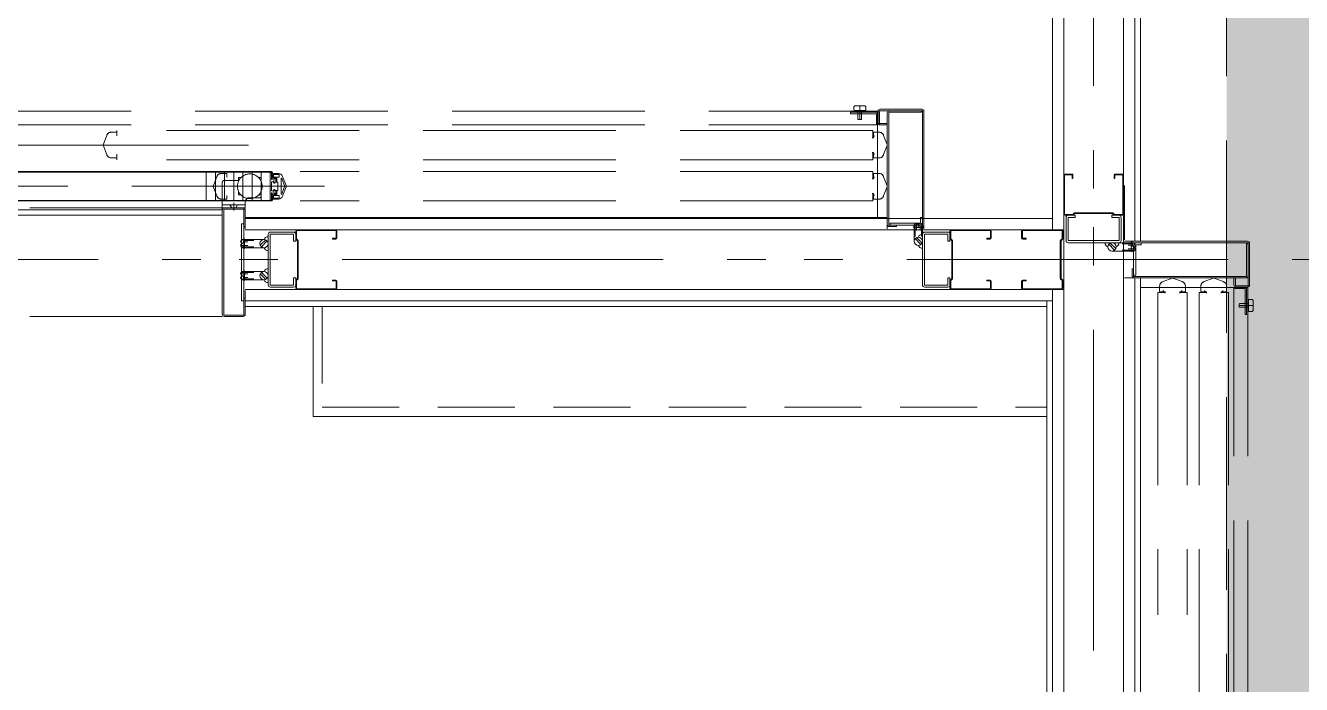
# Model space of a CAD drawing. Units: millimetres at full size. Extents: x -22551 to 92397, y -19340 to 14894.
# Drawn here: x -13123 to -11732, y 4551 to 5270 of the extents above; entities that cross this region are included whole.
import ezdxf

# ---------------------------------------------------------------- set-up
doc = ezdxf.new("R2010")
doc.units = ezdxf.units.MM
doc.header["$LTSCALE"] = 70
for name, pattern in [('DASHED1', [1.8, 1.2, -0.6]), ('DASHED3', [4, 3, -1]), ('DOUBLE_CHAIN1', [8.8, 5, -1, 0.6, -0.6, 0.6, -1])]:
    doc.linetypes.add(name, pattern=pattern)
doc.layers.add('1-2_階なし_梁', color=9, linetype='DASHED3', lineweight=15)
doc.layers.add('2-0_通芯', color=7, linetype='Continuous', lineweight=15)

# ---------------------------------------------------------------- blocks, each defined once
blk = doc.blocks.new('グループ部品-125')
at = {"layer": '2-0_通芯', "linetype": 'DOUBLE_CHAIN1'}
for p, q in [((-11958.39, 8017.87), (-11958.39, -4485.12)), ((-15241.87, 5014.3), (-10991.38, 5014.3))]:
    blk.add_line(p, q, dxfattribs=at)
at = {"layer": '2-0_通芯'}
for p, q in [((-11990.89, 6891.8), (-11990.89, 4294.3)), ((-12003.39, 6826.8), (-12003.39, 5046.8)), ((-11925.89, 6507.8), (-11925.89, 4294.3)), ((-11913.39, 6430.3), (-11913.39, 5034.3)), ((-11907.39, 6424.3), (-11907.39, 5034.3)), ((-12193.39, 5163.7), (-12193.39, 5175.9)), ((-12191.79, 5162.9), (-12191.79, 5176.7)), ((-12144.99, 5176.7), (-12191.79, 5176.7)), ((-12145.79, 5178.3), (-12190.99, 5178.3)), ((-12144.99, 5176.7), (-12144.99, 5050.3)), ((-12143.39, 5047.8), (-12143.39, 5175.9)), ((-12183.39, 5162.9), (-12191.79, 5162.9)), ((-12183.39, 5047.8), (-12183.39, 5174.3)), ((-12181.79, 5175.1), (-12181.79, 5051.9)), ((-12183.39, 5161.3), (-12190.99, 5161.3)), ((-12879.66, 5139.3), (-14388.39, 5139.3)), ((-13557.39, 5109.7), (-12854.39, 5109.7)), ((-13557.09, 5110.3), (-12854.69, 5110.3)), ((-12909.99, 5110.3), (-12959.39, 5110.3)), ((-12925.89, 5078.9), (-12925.89, 5109.7)), ((-12915.89, 5078.9), (-12915.89, 5109.7)), ((-12905.89, 5078.9), (-12905.89, 5109.7)), ((-12895.89, 5078.9), (-12895.89, 5109.7)), ((-12885.89, 5078.9), (-12885.89, 5109.7)), ((-12875.89, 5078.9), (-12875.89, 5109.7)), ((-12865.89, 5078.9), (-12865.89, 5109.7)), ((-12856.39, 5094.6), (-12856.39, 5109.05)), ((-12855.39, 5109.55), (-12855.89, 5109.55)), ((-12854.89, 5101.55), (-12854.89, 5109.05)), ((-12853.79, 5102.8), (-12853.79, 5109.4)), ((-12847.28, 5108.3), (-12853.49, 5108.3)), ((-12852.59, 5104.3), (-12852.59, 5107.1)), ((-12846.29, 5107.1), (-12852.59, 5107.1)), ((-12846.29, 5104.3), (-12846.29, 5107.1)), ((-11990.89, 5063.9), (-11990.89, 5106.5)), ((-11981.69, 5106.9), (-11990.09, 5106.9)), ((-11989.69, 5107.7), (-11982.09, 5107.7)), ((-11981.69, 5102.7), (-11981.69, 5106.9)), ((-11935.89, 5102.7), (-11935.89, 5106.5)), ((-11926.69, 5106.9), (-11935.09, 5106.9)), ((-11934.69, 5107.7), (-11927.09, 5107.7)), ((-11926.69, 5063.5), (-11926.69, 5106.9)), ((-11925.89, 5063.9), (-11925.89, 5106.5)), ((-12908.39, 5078.3), (-12908.39, 5098.6)), ((-12856.39, 5094.6), (-12856.09, 5094.3)), ((-12856.09, 5094.3), (-12856.39, 5094)), ((-12856.39, 5079.55), (-12856.39, 5094)), ((-12853.89, 5101.55), (-12854.89, 5101.55)), ((-12852.39, 5099.3), (-12854.89, 5099.3)), ((-12854.89, 5089.3), (-12854.89, 5099.3)), ((-12853.89, 5101.55), (-12853.54, 5103.48)), ((-12852.59, 5104.3), (-12853.79, 5104.3)), ((-12848.89, 5104.3), (-12852.55, 5104.3)), ((-12849.89, 5103.3), (-12852.39, 5103.3)), ((-12852.39, 5103.3), (-12852.39, 5099.3)), ((-12852.29, 5097.8), (-12852.29, 5101.8)), ((-12851.29, 5097.8), (-12852.29, 5097.8)), ((-12850.49, 5102.3), (-12851.79, 5102.3)), ((-12847.79, 5098.8), (-12851.29, 5098.8)), ((-12851.29, 5098.8), (-12851.29, 5097.8)), ((-12849.99, 5099.8), (-12849.99, 5101.8)), ((-12848.79, 5099.8), (-12849.99, 5099.8)), ((-12848.89, 5100.3), (-12848.89, 5104.3)), ((-12848.79, 5104.3), (-12848.79, 5099.8)), ((-12848.79, 5104.3), (-12846.29, 5104.3)), ((-12847.79, 5089.8), (-12847.79, 5098.8)), ((-12844.29, 5086.11), (-12844.29, 5102.49)), ((-12840.51, 5094.99), (-12843.32, 5102.66)), ((-12843.32, 5085.94), (-12840.51, 5093.61)), ((-12842.59, 5105.02), (-12838.91, 5094.99)), ((-12842.59, 5083.58), (-12838.91, 5093.61)), ((-11924.89, 5035.9), (-11924.89, 5095.3)), ((-13557.39, 5078.9), (-12854.39, 5078.9)), ((-13557.09, 5078.3), (-12854.69, 5078.3)), ((-12909.99, 5078.3), (-12959.39, 5078.3)), ((-12908.39, 5078.3), (-12908.39, 5012.3)), ((-12855.39, 5079.05), (-12855.89, 5079.05)), ((-12854.89, 5089.3), (-12852.39, 5089.3)), ((-12853.89, 5087.05), (-12854.89, 5087.05)), ((-12854.89, 5079.55), (-12854.89, 5087.05)), ((-12853.79, 5085.8), (-12854.39, 5085.8)), ((-12854.39, 5078.9), (-12854.39, 5085.8)), ((-12853.54, 5085.12), (-12853.89, 5087.05)), ((-12853.79, 5079.2), (-12853.79, 5085.8)), ((-12852.59, 5084.3), (-12853.79, 5084.3)), ((-12847.28, 5080.3), (-12853.49, 5080.3)), ((-12852.59, 5081.5), (-12852.59, 5084.3)), ((-12846.29, 5081.5), (-12852.59, 5081.5)), ((-12848.89, 5084.3), (-12852.55, 5084.3)), ((-12852.39, 5085.3), (-12852.39, 5089.3)), ((-12849.89, 5085.3), (-12852.39, 5085.3)), ((-12851.29, 5090.8), (-12852.29, 5090.8)), ((-12852.29, 5086.8), (-12852.29, 5090.8)), ((-12850.49, 5086.3), (-12851.79, 5086.3)), ((-12851.29, 5089.8), (-12851.29, 5090.8)), ((-12847.79, 5089.8), (-12851.29, 5089.8)), ((-12848.79, 5088.8), (-12849.99, 5088.8)), ((-12849.99, 5088.8), (-12849.99, 5086.8)), ((-12848.89, 5088.3), (-12849.89, 5088.3)), ((-12849.89, 5085.3), (-12849.89, 5088.3)), ((-12848.89, 5084.3), (-12848.89, 5088.3)), ((-12848.79, 5088.8), (-12848.79, 5084.3)), ((-12846.29, 5084.3), (-12848.79, 5084.3)), ((-12846.29, 5081.5), (-12846.29, 5084.3)), ((-12908.39, 5068.8), (-14338.39, 5068.8)), ((-12883.39, 5074), (-12908.39, 5074)), ((-12883.59, 5070.8), (-12908.39, 5070.8)), ((-12908.39, 5068.4), (-12908.39, 4954.7)), ((-12906.79, 5069.2), (-12906.79, 4953.9)), ((-12884.99, 5069.2), (-12906.79, 5069.2)), ((-12885.79, 5070.8), (-12905.99, 5070.8)), ((-12884.99, 5069.2), (-12884.99, 5050.3)), ((-12883.39, 5071), (-12883.39, 5076.8)), ((-12883.39, 5047.8), (-12883.39, 5068.4)), ((-11981.22, 5063.5), (-11979.22, 5065.5)), ((-11980.54, 5063.05), (-11978.89, 5064.7)), ((-11937.56, 5065.5), (-11979.22, 5065.5)), ((-11937.89, 5064.7), (-11978.89, 5064.7)), ((-11937.89, 5064.7), (-11936.24, 5063.05)), ((-11937.56, 5065.5), (-11935.56, 5063.5)), ((-12908.39, 5062.8), (-14338.39, 5062.8)), ((-12884.99, 5053.3), (-12887.29, 5053.3)), ((-12887.29, 4969.3), (-12887.29, 5053.3)), ((-12884.99, 4969.3), (-12884.99, 5053.3)), ((-12883.39, 5050.3), (-12884.99, 5050.3)), ((-12883.39, 5060.3), (-12183.39, 5060.3)), ((-12883.39, 5059.3), (-12003.39, 5059.3)), ((-12881.79, 5060.3), (-12822.39, 5060.3)), ((-12181.79, 5051.9), (-12173.39, 5051.9)), ((-12180.99, 5050.3), (-12173.39, 5050.3)), ((-12180.39, 5054.2), (-12148.29, 5054.2)), ((-12180.39, 5054.2), (-12180.39, 5051.9)), ((-12180.39, 5051.9), (-12148.39, 5051.9)), ((-12173.39, 5051.9), (-12173.39, 5050.3)), ((-12153.99, 5052.2), (-12153.99, 5034.3)), ((-12152.99, 5053.35), (-12152.99, 5039.5)), ((-12151.49, 5053.69), (-12151.49, 5045.94)), ((-12147.49, 5050.71), (-12147.49, 5045.94)), ((-12147.29, 5055.2), (-12147.29, 5060.3)), ((-12145.99, 5051.04), (-12145.99, 5039.5)), ((-12144.99, 5052.2), (-12144.99, 5034.3)), ((-12143.39, 5050.3), (-12144.99, 5050.3)), ((-11988.39, 5035.1), (-11988.39, 5060.3)), ((-11978.39, 5060.4), (-11986.09, 5060.4)), ((-11927.09, 5062.7), (-11938.39, 5062.7)), ((-11938.39, 5060.4), (-11938.39, 5062.7)), ((-11930.69, 5060.4), (-11938.39, 5060.4)), ((-11926.69, 5063.5), (-11935.56, 5063.5)), ((-11930.69, 5035), (-11930.69, 5060.4)), ((-11928.39, 5035.1), (-11928.39, 5060.3)), ((-12886.89, 5036.3), (-12862.89, 5036.3)), ((-12883.39, 5046.8), (-11990.89, 5046.8)), ((-12858.39, 5041.9), (-12858.39, 4986.7)), ((-12856.09, 5042), (-12830.69, 5042)), ((-12856.09, 5042), (-12856.09, 4986.6)), ((-12855.99, 5044.3), (-12830.79, 5044.3)), ((-12830.69, 5042), (-12830.69, 5034.3)), ((-12828.39, 5045.6), (-12828.39, 5034.3)), ((-12826.39, 5034.8), (-12828.04, 5036.45)), ((-12827.59, 5046), (-12784.19, 5046)), ((-12827.59, 5046), (-12827.59, 5037.13)), ((-12825.59, 5035.13), (-12827.59, 5037.13)), ((-12827.19, 5046.8), (-12784.59, 5046.8)), ((-12788.39, 5037.6), (-12784.19, 5037.6)), ((-12788.39, 5036.8), (-12788.39, 5037.6)), ((-12788.39, 5036.8), (-12784.59, 5036.8)), ((-12784.19, 5046), (-12784.19, 5037.6)), ((-12783.39, 5038), (-12783.39, 5045.6)), ((-12146.62, 5030.83), (-12152.96, 5037.17)), ((-12145.39, 5032.43), (-12151.35, 5038.39)), ((-12144.99, 5041.9), (-12144.99, 4986.7)), ((-12142.69, 5042), (-12117.29, 5042)), ((-12142.59, 5044.3), (-12117.39, 5044.3)), ((-12117.29, 5042), (-12117.29, 5034.3)), ((-12114.99, 5045.6), (-12114.99, 5034.3)), ((-12112.99, 5034.8), (-12114.64, 5036.45)), ((-12114.19, 5046), (-12070.79, 5046)), ((-12114.19, 5046), (-12114.19, 5037.13)), ((-12112.19, 5035.13), (-12114.19, 5037.13)), ((-12113.79, 5046.8), (-12071.19, 5046.8)), ((-12074.99, 5036.8), (-12071.19, 5036.8)), ((-12070.79, 5046), (-12070.79, 5037.6)), ((-12069.99, 5038), (-12069.99, 5045.6)), ((-12036.89, 5045.6), (-12036.89, 5038)), ((-12036.09, 5037.9), (-12036.09, 5045.7)), ((-11992.99, 5046), (-12035.79, 5046)), ((-12031.89, 5037.6), (-12035.79, 5037.6)), ((-11993.09, 5046.8), (-12035.69, 5046.8)), ((-12031.89, 5036.8), (-12035.69, 5036.8)), ((-12031.89, 5037.6), (-12031.89, 5036.8)), ((-11992.78, 5037.04), (-11994.34, 5035.48)), ((-11992.24, 5036.45), (-11993.8, 5034.89)), ((-11992.69, 5037.25), (-11992.69, 5045.7)), ((-11991.89, 5045.6), (-11991.89, 5037.3)), ((-12888.38, 5029.8), (-12880.63, 5029.8)), ((-12888.04, 5028.3), (-12874.19, 5028.3)), ((-12886.89, 5027.3), (-12862.89, 5027.3)), ((-12885.73, 5035.3), (-12874.19, 5035.3)), ((-12885.4, 5033.8), (-12880.63, 5033.8)), ((-12861.02, 5035.89), (-12866.98, 5029.93)), ((-12859.42, 5034.67), (-12865.76, 5028.33)), ((-12830.69, 5034.3), (-12828.39, 5034.3)), ((-12826.39, 5034.8), (-12826.39, 4993.8)), ((-12825.59, 5035.13), (-12825.59, 4993.47)), ((-12117.29, 5034.3), (-12114.99, 5034.3)), ((-12112.99, 5034.8), (-12112.99, 4993.8)), ((-12112.19, 5035.13), (-12112.19, 4993.47)), ((-11994.69, 4993.97), (-11994.69, 5034.63)), ((-11993.89, 4993.92), (-11993.89, 5034.68)), ((-11930.79, 5032.7), (-11985.99, 5032.7)), ((-11941.86, 5031.07), (-11935.52, 5024.73)), ((-11940.25, 5032.29), (-11934.29, 5026.33)), ((-11914.49, 5032.7), (-11938.39, 5032.7)), ((-11914.49, 5023.7), (-11938.39, 5023.7)), ((-11915.64, 5031.7), (-11927.19, 5031.7)), ((-11913.33, 5024.7), (-11927.19, 5024.7)), ((-11924.89, 5034.3), (-11790.79, 5034.3)), ((-11915.98, 5030.2), (-11920.75, 5030.2)), ((-11913, 5026.2), (-11920.75, 5026.2)), ((-11916.39, 5034.3), (-11916.39, 5032.7)), ((-11789.99, 5032.7), (-11916.39, 5032.7)), ((-11911.49, 5030.4), (-11906.39, 5030.4)), ((-11789.99, 5032.7), (-11789.99, 4985.9)), ((-11788.39, 5031.9), (-11788.39, 4986.7)), ((-12888.38, 4998.8), (-12880.63, 4998.8)), ((-12888.04, 5000.3), (-12874.19, 5000.3)), ((-12886.89, 5001.3), (-12862.89, 5001.3)), ((-12885.4, 4994.8), (-12880.63, 4994.8)), ((-12861.02, 4992.7), (-12866.98, 4998.66)), ((-12859.42, 4993.93), (-12865.76, 5000.27)), ((-11916.39, 4996.7), (-11916.39, 5004.3)), ((-11914.79, 5004.3), (-11916.39, 5004.3)), ((-11914.79, 4995.9), (-11914.79, 5004.3)), ((-11912.49, 4997.3), (-11914.79, 4997.3)), ((-11791.59, 4995.9), (-11914.79, 4995.9)), ((-12886.89, 4992.3), (-12862.89, 4992.3)), ((-12885.73, 4993.3), (-12874.19, 4993.3)), ((-12883.39, 4981.8), (-11990.89, 4981.8)), ((-12883.39, 4954.7), (-12883.39, 4980.8)), ((-12856.09, 4986.6), (-12830.69, 4986.6)), ((-12855.99, 4984.3), (-12830.79, 4984.3)), ((-12830.69, 4994.3), (-12828.39, 4994.3)), ((-12830.69, 4994.3), (-12830.69, 4986.6)), ((-12828.39, 4994.3), (-12828.39, 4983)), ((-12828.04, 4992.15), (-12826.39, 4993.8)), ((-12827.59, 4991.47), (-12825.59, 4993.47)), ((-12827.59, 4991.47), (-12827.59, 4982.6)), ((-12827.59, 4982.6), (-12784.19, 4982.6)), ((-12827.19, 4981.8), (-12784.59, 4981.8)), ((-12788.39, 4991.8), (-12784.59, 4991.8)), ((-12788.39, 4991), (-12788.39, 4991.8)), ((-12788.39, 4991), (-12784.19, 4991)), ((-12784.19, 4991), (-12784.19, 4982.6)), ((-12783.39, 4983), (-12783.39, 4990.6)), ((-12142.59, 4984.3), (-12117.39, 4984.3)), ((-12117.29, 4994.3), (-12117.29, 4986.6)), ((-12114.64, 4992.15), (-12112.99, 4993.8)), ((-12114.19, 4991.47), (-12112.19, 4993.47)), ((-12113.79, 4981.8), (-12071.19, 4981.8)), ((-12074.99, 4991), (-12070.79, 4991)), ((-12070.79, 4991), (-12070.79, 4982.6)), ((-12069.99, 4983), (-12069.99, 4990.6)), ((-12036.89, 4990.6), (-12036.89, 4983)), ((-12036.09, 4982.9), (-12036.09, 4990.7)), ((-12031.89, 4991), (-12035.79, 4991)), ((-11992.99, 4982.6), (-12035.79, 4982.6)), ((-12031.89, 4991.8), (-12035.69, 4991.8)), ((-11993.09, 4981.8), (-12035.69, 4981.8)), ((-12031.89, 4991.8), (-12031.89, 4991)), ((-12003.39, 4981.8), (-12003.39, 4294.3)), ((-11994.34, 4993.12), (-11992.78, 4991.56)), ((-11993.8, 4993.71), (-11992.24, 4992.15)), ((-11992.69, 4982.9), (-11992.69, 4991.34)), ((-11991.89, 4991.3), (-11991.89, 4983)), ((-11924.89, 4994.3), (-11792.39, 4994.3)), ((-11913.39, 4994.3), (-11913.39, 4294.3)), ((-11907.39, 4994.3), (-11907.39, 4294.3)), ((-11805.39, 4994.3), (-11805.39, 4986.7)), ((-11803.79, 4994.3), (-11803.79, 4985.9)), ((-11803.79, 4985.9), (-11789.99, 4985.9)), ((-11802.99, 4984.3), (-11790.79, 4984.3)), ((-12887.29, 4969.3), (-12884.99, 4969.3)), ((-12884.99, 4972.3), (-12883.39, 4972.3)), ((-12884.99, 4972.3), (-12884.99, 4953.9)), ((-12883.39, 4969.3), (-12003.39, 4969.3)), ((-12009.39, 4969.3), (-12009.39, 4294.3)), ((-12906.79, 4953.9), (-12884.99, 4953.9)), ((-12883.39, 4963.3), (-12009.39, 4963.3)), ((-12809.39, 4963.3), (-12809.39, 4843.3)), ((-12905.99, 4952.3), (-12885.79, 4952.3)), ((-12809.39, 4843.3), (-12009.39, 4843.3))]:
    blk.add_line(p, q, dxfattribs=at)
at = {"layer": '2-0_通芯', "linetype": 'DASHED3'}
for p, q in [((-14337.89, 5176.3), (-12193.39, 5176.3)), ((-12218.89, 5182.1), (-12219.89, 5181.1)), ((-12219.89, 5181.1), (-12219.89, 5177.6)), ((-12219.39, 5177.1), (-12219.89, 5177.6)), ((-12207.39, 5177.1), (-12219.39, 5177.1)), ((-12207.89, 5182.1), (-12218.89, 5182.1)), ((-12218.39, 5177.1), (-12218.39, 5176.3)), ((-12215.39, 5167.5), (-12215.39, 5176.3)), ((-12213.39, 5182.1), (-12213.39, 5167.1)), ((-12211.39, 5167.5), (-12211.39, 5176.3)), ((-12208.39, 5177.1), (-12208.39, 5176.3)), ((-12206.89, 5181.1), (-12207.89, 5182.1)), ((-12207.39, 5177.1), (-12206.89, 5177.6)), ((-12206.89, 5181.1), (-12206.89, 5177.6)), ((-12193.89, 5060.3), (-12193.89, 5176.3)), ((-12223.39, 5175.1), (-12223.39, 5173.5)), ((-12223.39, 5175.1), (-12195.79, 5175.1)), ((-12211.79, 5167.1), (-12211.39, 5167.5)), ((-12194.99, 5162.1), (-12193.39, 5162.1)), ((-12193.39, 5172.7), (-12193.39, 5162.1)), ((-14337.89, 5161.3), (-12193.39, 5161.3)), ((-13038.39, 5139.58), (-13034.42, 5149.66)), ((-13029.6, 5153.3), (-13023.39, 5153.3)), ((-13023.39, 5155.3), (-13023.39, 5149.3)), ((-12199.29, 5155.3), (-13023.39, 5155.3)), ((-12199.29, 5147.8), (-12199.29, 5155.3)), ((-12198.39, 5153), (-12198.39, 5149.3)), ((-12197.19, 5149.3), (-12198.39, 5149.3)), ((-12198.17, 5148.45), (-12198.34, 5147.3)), ((-12192.17, 5153.3), (-12198.09, 5153.3)), ((-12183.46, 5139.84), (-12187.36, 5149.66)), ((-13038.39, 5139.02), (-13038.39, 5139.58)), ((-13038.39, 5139.02), (-13034.42, 5128.94)), ((-12199.89, 5147.3), (-12198.34, 5147.3)), ((-12183.46, 5138.76), (-12187.36, 5128.94)), ((-13029.6, 5125.3), (-13023.39, 5125.3)), ((-13023.39, 5129.3), (-13023.39, 5123.3)), ((-12199.29, 5123.3), (-13023.39, 5123.3)), ((-12199.29, 5123.3), (-12199.29, 5130.8)), ((-12198.39, 5129.3), (-12198.39, 5125.6)), ((-12197.19, 5129.3), (-12198.39, 5129.3)), ((-12192.17, 5125.3), (-12198.09, 5125.3)), ((-12909.6, 5108.3), (-12903.39, 5108.3)), ((-12903.39, 5108.3), (-12903.39, 5104.3)), ((-12199.29, 5110.3), (-12823.39, 5110.3)), ((-12199.29, 5102.8), (-12199.29, 5110.3)), ((-12198.39, 5108), (-12198.39, 5104.3)), ((-12192.17, 5108.3), (-12198.09, 5108.3)), ((-12796.94, 5094.3), (-14218.39, 5094.3)), ((-12918.39, 5094.58), (-12914.42, 5104.66)), ((-12918.39, 5094.02), (-12918.39, 5094.58)), ((-12918.39, 5094.02), (-12914.42, 5083.94)), ((-12906.39, 5100.6), (-12890.89, 5100.6)), ((-12890.89, 5099.4), (-12890.89, 5103.8)), ((-12887.98, 5103.8), (-12890.89, 5103.8)), ((-12865.89, 5103.8), (-12868.8, 5103.8)), ((-12865.89, 5099.4), (-12865.89, 5103.8)), ((-12199.89, 5102.3), (-12198.34, 5102.3)), ((-12197.19, 5104.3), (-12198.39, 5104.3)), ((-12198.17, 5103.45), (-12198.34, 5102.3)), ((-12183.46, 5094.84), (-12187.36, 5104.66)), ((-12183.46, 5093.76), (-12187.36, 5083.94)), ((-12909.6, 5080.3), (-12903.39, 5080.3)), ((-12903.39, 5084.3), (-12903.39, 5080.3)), ((-12890.89, 5084.8), (-12890.89, 5089.2)), ((-12887.98, 5084.8), (-12890.89, 5084.8)), ((-12867.89, 5081.8), (-12878.39, 5081.8)), ((-12865.89, 5084.8), (-12868.8, 5084.8)), ((-12865.89, 5083.8), (-12865.89, 5089.2)), ((-12199.29, 5078.3), (-12823.39, 5078.3)), ((-12199.29, 5078.3), (-12199.29, 5085.8)), ((-12198.39, 5084.3), (-12198.39, 5080.6)), ((-12197.19, 5084.3), (-12198.39, 5084.3)), ((-12192.17, 5080.3), (-12198.09, 5080.3)), ((-12908.39, 5070.8), (-14338.39, 5070.8)), ((-12900.14, 5074), (-12897.99, 5070.8)), ((-12895.89, 5076.34), (-12895.89, 5067.9)), ((-12891.89, 5074), (-12893.79, 5070.8)), ((-11914.79, 4997.3), (-11914.79, 5029.3)), ((-11912.49, 4997.3), (-11912.49, 5029.4)), ((-11906.39, 4983.8), (-11790.39, 4983.8)), ((-11886.39, 4985.51), (-11886.39, 4979.6)), ((-11872.93, 4994.22), (-11882.75, 4990.33)), ((-11882.39, 4980.5), (-11882.39, 4979.3)), ((-11871.85, 4994.22), (-11862.03, 4990.33)), ((-11862.39, 4980.5), (-11862.39, 4979.3)), ((-11858.39, 4985.51), (-11858.39, 4979.6)), ((-11841.39, 4985.51), (-11841.39, 4979.6)), ((-11827.93, 4994.22), (-11837.75, 4990.33)), ((-11837.39, 4980.5), (-11837.39, 4979.3)), ((-11826.85, 4994.22), (-11817.03, 4990.33)), ((-11817.39, 4980.5), (-11817.39, 4979.3)), ((-11813.39, 4985.51), (-11813.39, 4979.6)), ((-11805.39, 2839.8), (-11805.39, 4984.3)), ((-11793.99, 4984.3), (-11804.59, 4984.3)), ((-11804.59, 4982.7), (-11804.59, 4984.3)), ((-11791.59, 4954.3), (-11791.59, 4981.9)), ((-11790.39, 2839.8), (-11790.39, 4984.3)), ((-11888.39, 4978.4), (-11880.89, 4978.4)), ((-11888.39, 4978.4), (-11888.39, 4626.8)), ((-11882.39, 4979.3), (-11886.09, 4979.3)), ((-11863.24, 4979.52), (-11864.39, 4979.35)), ((-11864.39, 4977.8), (-11864.39, 4979.35)), ((-11863.89, 4978.4), (-11856.39, 4978.4)), ((-11858.69, 4979.3), (-11862.39, 4979.3)), ((-11856.39, 4978.4), (-11856.39, 4626.8)), ((-11843.39, 4978.4), (-11835.89, 4978.4)), ((-11843.39, 4978.4), (-11843.39, 4154.3)), ((-11837.39, 4979.3), (-11841.09, 4979.3)), ((-11818.24, 4979.52), (-11819.39, 4979.35)), ((-11819.39, 4977.8), (-11819.39, 4979.35)), ((-11818.89, 4978.4), (-11811.39, 4978.4)), ((-11813.69, 4979.3), (-11817.39, 4979.3)), ((-11811.39, 4978.4), (-11811.39, 4154.3)), ((-11789.59, 4969.3), (-11790.39, 4969.3)), ((-11789.59, 4970.3), (-11789.09, 4970.8)), ((-11789.59, 4970.3), (-11789.59, 4958.3)), ((-11785.59, 4970.8), (-11789.09, 4970.8)), ((-11785.59, 4970.8), (-11784.59, 4969.8)), ((-11784.59, 4969.8), (-11784.59, 4958.8)), ((-11799.59, 4965.9), (-11799.19, 4966.3)), ((-11784.59, 4964.3), (-11799.59, 4964.3)), ((-11799.19, 4966.3), (-11790.39, 4966.3)), ((-11799.19, 4962.3), (-11790.39, 4962.3)), ((-11791.59, 4954.3), (-11793.19, 4954.3)), ((-11789.59, 4959.3), (-11790.39, 4959.3)), ((-11789.59, 4958.3), (-11789.09, 4957.8)), ((-11785.59, 4957.8), (-11789.09, 4957.8)), ((-11784.59, 4958.8), (-11785.59, 4957.8)), ((-12908.39, 4952.3), (-14340.79, 4952.3))]:
    blk.add_line(p, q, dxfattribs=at)
at = {"layer": '2-0_通芯'}
for points in [[(-12145.99, 5176.7), (-12145.99, 5175.1), (-12181.79, 5175.1)], [(-12853.79, 5102.8), (-12854.39, 5102.8), (-12854.39, 5109.7)], [(-11981.22, 5063.5), (-11990.09, 5063.5), (-11990.09, 5106.9)], [(-11981.69, 5102.7), (-11980.89, 5102.7), (-11980.89, 5106.5)], [(-11935.89, 5102.7), (-11935.09, 5102.7), (-11935.09, 5106.9)], [(-12848.89, 5100.3), (-12849.89, 5100.3), (-12849.89, 5103.3)], [(-12144.99, 5055.3), (-12144.99, 5060.3), (-12147.29, 5060.3)], [(-11978.39, 5060.4), (-11978.39, 5062.7), (-11989.69, 5062.7)], [(-11930.69, 5035), (-11986.09, 5035), (-11986.09, 5060.4)], [(-12142.69, 5042), (-12142.69, 4986.6), (-12117.29, 4986.6)], [(-12074.99, 5036.8), (-12074.99, 5037.6), (-12070.79, 5037.6)], [(-11911.39, 5032.7), (-11906.39, 5032.7), (-11906.39, 5030.4)], [(-11789.99, 5031.7), (-11791.59, 5031.7), (-11791.59, 4995.9)], [(-12117.29, 4994.3), (-12114.99, 4994.3), (-12114.99, 4983)], [(-12114.19, 4991.47), (-12114.19, 4982.6), (-12070.79, 4982.6)], [(-12074.99, 4991), (-12074.99, 4991.8), (-12071.19, 4991.8)]]:
    blk.add_lwpolyline(points, dxfattribs=at)
at = {"layer": '2-0_通芯', "linetype": 'DASHED3'}
for points in [[(-12223.39, 5173.5), (-12194.99, 5173.5), (-12194.99, 5162.1)], [(-12211.79, 5167.1), (-12214.99, 5167.1), (-12215.39, 5167.5)], [(-12199.89, 5131.3), (-12198.34, 5131.3), (-12198.17, 5130.15)], [(-12199.89, 5086.3), (-12198.34, 5086.3), (-12198.17, 5085.15)], [(-11793.19, 4954.3), (-11793.19, 4982.7), (-11804.59, 4982.7)], [(-11880.39, 4977.8), (-11880.39, 4979.35), (-11881.54, 4979.52)], [(-11835.39, 4977.8), (-11835.39, 4979.35), (-11836.54, 4979.52)], [(-11799.59, 4965.9), (-11799.59, 4962.7), (-11799.19, 4962.3)]]:
    blk.add_lwpolyline(points, dxfattribs=at)
at = {"layer": '2-0_通芯', "linetype": 'DASHED1'}
blk.add_lwpolyline([(-12799.39, 4963.3), (-12799.39, 4853.3), (-12009.39, 4853.3)], dxfattribs=at)
at = {"layer": '2-0_通芯', "linetype": 'DASHED3'}
blk.add_circle((-12878.39, 5094.3), 13.5, dxfattribs=at)
at = {"layer": '2-0_通芯'}
for centre in [(-12862.89, 5031.8), (-12149.49, 5034.3), (-11938.39, 5028.2), (-12862.89, 4996.8)]:
    blk.add_circle(centre, 4.5, dxfattribs=at)
for centre, radius, start, end in [((-12190.99, 5175.9), 2.4, 90, 180), ((-12180.99, 5174.3), 2.4, 90, 180), ((-12145.79, 5175.9), 2.4, 0, 90), ((-12190.99, 5163.7), 2.4, 180, 270), ((-12855.89, 5109.05), 0.5, 90, 180), ((-12855.39, 5109.05), 0.5, 0, 90), ((-12854.69, 5109.4), 0.9, 0, 90), ((-12853.49, 5108), 0.3, 90, 180), ((-12847.28, 5103.3), 5, 20.12444, 90), ((-11989.69, 5106.5), 1.2, 90, 180), ((-11982.09, 5106.5), 1.2, 0, 90), ((-11934.69, 5106.5), 1.2, 90, 180), ((-11927.09, 5106.5), 1.2, 0, 90), ((-12852.55, 5103.3), 1, 90, 169.69515), ((-12851.79, 5101.8), 0.5, 90, 180), ((-12850.49, 5101.8), 0.5, 0, 90), ((-12843.79, 5102.49), 0.5, 20.12444, 180), ((-12842.39, 5094.3), 2, 339.87556, 20.12444), ((-12840.79, 5094.3), 2, 339.87556, 20.12444), ((-12878.39, 5076.8), 5, 162.5424, 180), ((-12855.89, 5079.55), 0.5, 180, 270), ((-12855.39, 5079.55), 0.5, 270, 0), ((-12854.69, 5079.2), 0.9, 270, 0), ((-12853.49, 5080.6), 0.3, 180, 270), ((-12852.55, 5085.3), 1, 190.30485, 270), ((-12851.79, 5086.8), 0.5, 180, 270), ((-12850.49, 5086.8), 0.5, 270, 0), ((-12847.28, 5085.3), 5, 270, 339.87556), ((-12843.79, 5086.11), 0.5, 180, 339.87556), ((-12905.99, 5068.4), 2.4, 90, 180), ((-12885.79, 5068.4), 2.4, 0, 90), ((-12180.99, 5052.7), 2.4, 180, 270), ((-12153.99, 5050.3), 1, 180, 0), ((-12151.74, 5051.26), 2.44, 22.61986, 157.38014), ((-12152.19, 5050.3), 1, 205.84193, 0), ((-12150.39, 5050.3), 1, 205.84193, 0), ((-12147.24, 5051.26), 2.44, 22.61986, 157.38014), ((-12147.24, 5053.14), 2.44, 202.61986, 337.38014), ((-12148.59, 5050.3), 1, 205.84193, 0), ((-12148.39, 5055.3), 3.4, 270, 0), ((-12148.29, 5055.2), 1, 270, 0), ((-12146.79, 5050.3), 1, 205.84193, 0), ((-12144.99, 5050.3), 1, 205.84193, 0), ((-11989.69, 5063.9), 1.2, 180, 270), ((-11985.99, 5060.3), 2.4, 90, 180), ((-11981.39, 5063.9), 1.2, 270, 315), ((-11935.39, 5063.9), 1.2, 225, 270), ((-11930.79, 5060.3), 2.4, 0, 90), ((-11927.09, 5063.9), 1.2, 270, 0), ((-12885.95, 5034.05), 2.44, 112.61986, 247.38014), ((-12887.83, 5034.05), 2.44, 292.61986, 67.38014), ((-12884.99, 5036.3), 1, 295.84193, 90), ((-12858.96, 5035.26), 4.02, 81.82006, 165.0162), ((-12855.99, 5041.9), 2.4, 90, 180), ((-12830.79, 5041.9), 2.4, 0, 90), ((-12827.19, 5045.6), 1.2, 90, 180), ((-12827.19, 5037.3), 1.2, 180, 225), ((-12784.59, 5045.6), 1.2, 0, 90), ((-12784.59, 5038), 1.2, 270, 0), ((-12145.56, 5037.76), 4.02, 81.82006, 165.0162), ((-12142.59, 5041.9), 2.4, 90, 180), ((-12117.39, 5041.9), 2.4, 0, 90), ((-12113.79, 5045.6), 1.2, 90, 180), ((-12113.79, 5037.3), 1.2, 180, 225), ((-12071.19, 5045.6), 1.2, 0, 90), ((-12071.19, 5038), 1.2, 270, 0), ((-12035.69, 5045.6), 1.2, 90, 180), ((-12035.69, 5038), 1.2, 180, 270), ((-12035.79, 5045.7), 0.3, 90, 180), ((-12035.79, 5037.9), 0.3, 180, 270), ((-11993.09, 5045.6), 1.2, 0, 90), ((-11992.99, 5045.7), 0.3, 0, 90), ((-11992.99, 5037.25), 0.3, 315, 0), ((-11993.09, 5037.3), 1.2, 315, 0), ((-12885.95, 5029.55), 2.44, 112.61986, 247.38014), ((-12884.99, 5034.5), 1, 295.84193, 90), ((-12884.99, 5032.7), 1, 295.84193, 90), ((-12884.99, 5030.9), 1, 295.84193, 90), ((-12884.99, 5029.1), 1, 295.84193, 90), ((-12884.99, 5027.3), 1, 270, 90), ((-12858.96, 5028.34), 4.02, 194.9838, 278.17994), ((-12145.56, 5030.84), 4.02, 194.9838, 278.17994), ((-11993.49, 5034.63), 1.2, 135, 180), ((-11993.59, 5034.68), 0.3, 135, 180), ((-11985.99, 5035.1), 2.4, 180, 270), ((-11941.85, 5032.13), 4.02, 171.82006, 255.0162), ((-11934.93, 5032.13), 4.02, 284.9838, 8.17994), ((-11930.79, 5035.1), 2.4, 270, 0), ((-11916.39, 5032.7), 1, 90, 244.15807), ((-11916.39, 5030.9), 1, 90, 244.15807), ((-11916.39, 5029.1), 1, 90, 244.15807), ((-11916.39, 5027.3), 1, 90, 244.15807), ((-11916.39, 5025.5), 1, 90, 244.15807), ((-11916.39, 5023.7), 1, 90, 270), ((-11913.55, 5030.45), 2.44, 112.61986, 247.38014), ((-11911.39, 5029.3), 3.4, 90, 180), ((-11915.43, 5030.45), 2.44, 292.61986, 67.38014), ((-11915.43, 5025.95), 2.44, 292.61986, 67.38014), ((-11911.49, 5029.4), 1, 90, 180), ((-11790.79, 5031.9), 2.4, 0, 90), ((-12885.95, 4999.05), 2.44, 112.61986, 247.38014), ((-12885.95, 4994.55), 2.44, 112.61986, 247.38014), ((-12887.83, 4994.55), 2.44, 292.61986, 67.38014), ((-12884.99, 5001.3), 1, 270, 90), ((-12884.99, 4999.5), 1, 270, 64.15807), ((-12884.99, 4997.7), 1, 270, 64.15807), ((-12884.99, 4995.9), 1, 270, 64.15807), ((-12884.99, 4994.1), 1, 270, 64.15807), ((-12858.96, 5000.26), 4.02, 81.82006, 165.0162), ((-11913.99, 4996.7), 2.4, 180, 270), ((-11792.39, 4996.7), 2.4, 270, 0), ((-12884.99, 4992.3), 1, 270, 64.15807), ((-12858.96, 4993.34), 4.02, 194.9838, 278.17994), ((-12855.99, 4986.7), 2.4, 180, 270), ((-12830.79, 4986.7), 2.4, 270, 0), ((-12827.19, 4991.3), 1.2, 135, 180), ((-12827.19, 4983), 1.2, 180, 270), ((-12784.59, 4990.6), 1.2, 0, 90), ((-12784.59, 4983), 1.2, 270, 0), ((-12142.59, 4986.7), 2.4, 180, 270), ((-12117.39, 4986.7), 2.4, 270, 0), ((-12113.79, 4991.3), 1.2, 135, 180), ((-12113.79, 4983), 1.2, 180, 270), ((-12071.19, 4990.6), 1.2, 0, 90), ((-12071.19, 4983), 1.2, 270, 0), ((-12035.69, 4990.6), 1.2, 90, 180), ((-12035.69, 4983), 1.2, 180, 270), ((-12035.79, 4990.7), 0.3, 90, 180), ((-12035.79, 4982.9), 0.3, 180, 270), ((-11993.49, 4993.97), 1.2, 180, 225), ((-11993.59, 4993.92), 0.3, 180, 225), ((-11993.09, 4983), 1.2, 270, 0), ((-11992.99, 4982.9), 0.3, 270, 0), ((-11992.99, 4991.34), 0.3, 0, 45), ((-11993.09, 4991.3), 1.2, 0, 45), ((-11802.99, 4986.7), 2.4, 180, 270), ((-11790.79, 4986.7), 2.4, 270, 0), ((-12905.99, 4954.7), 2.4, 180, 270), ((-12885.79, 4954.7), 2.4, 270, 0)]:
    blk.add_arc(centre, radius, start, end, dxfattribs=at)
at = {"layer": '2-0_通芯', "linetype": 'DASHED3'}
for centre, radius, start, end in [((-12195.79, 5172.7), 2.4, 0, 90), ((-13029.6, 5148.3), 5, 90, 164.24546), ((-12198.09, 5153), 0.3, 90, 180), ((-12197.18, 5148.3), 1, 90, 171.46923), ((-12192.17, 5148.3), 5, 15.75454, 90), ((-12185.39, 5139.3), 2, 344.24546, 15.75454), ((-13029.6, 5130.3), 5, 195.75454, 270), ((-12198.09, 5125.6), 0.3, 180, 270), ((-12197.18, 5130.3), 1, 188.53077, 270), ((-12192.17, 5130.3), 5, 270, 344.24546), ((-12909.6, 5103.3), 5, 90, 164.24546), ((-12198.09, 5108), 0.3, 90, 180), ((-12192.17, 5103.3), 5, 15.75454, 90), ((-12906.39, 5098.6), 2, 90, 180), ((-12197.18, 5103.3), 1, 90, 171.46923), ((-12185.39, 5094.3), 2, 344.24546, 15.75454), ((-12909.6, 5085.3), 5, 195.75454, 270), ((-12878.39, 5076.8), 5, 90, 162.5424), ((-12867.89, 5083.8), 2, 270, 0), ((-12198.09, 5080.6), 0.3, 180, 270), ((-12197.18, 5085.3), 1, 188.53077, 270), ((-12192.17, 5085.3), 5, 270, 344.24546), ((-11881.39, 4985.51), 5, 105.75454, 180), ((-11881.39, 4980.51), 1, 180, 261.46923), ((-11872.39, 4992.3), 2, 74.24546, 105.75454), ((-11863.39, 4980.51), 1, 278.53077, 0), ((-11863.39, 4985.51), 5, 0, 74.24546), ((-11836.39, 4985.51), 5, 105.75454, 180), ((-11836.39, 4980.51), 1, 180, 261.46923), ((-11827.39, 4992.3), 2, 74.24546, 105.75454), ((-11818.39, 4980.51), 1, 278.53077, 0), ((-11818.39, 4985.51), 5, 0, 74.24546), ((-11793.99, 4981.9), 2.4, 0, 90), ((-11886.09, 4979.6), 0.3, 180, 270), ((-11858.69, 4979.6), 0.3, 270, 0), ((-11841.09, 4979.6), 0.3, 180, 270), ((-11813.69, 4979.6), 0.3, 270, 0)]:
    blk.add_arc(centre, radius, start, end, dxfattribs=at)

msp = doc.modelspace()

# ---------------------------------------------------------------- linework, layer by layer
at = {"layer": '1-2_階なし_梁', "color": 7}
msp.add_lwpolyline([(-11813.39, -955.7), (-11463.39, -955.7), (-11463.39, 6544.3), (-11813.39, 6544.3)], close=True, dxfattribs=at)
msp.add_lwpolyline([(-11813.39, -955.7), (-11463.39, -955.7), (-11463.39, 6544.3), (-11813.39, 6544.3)], close=True, dxfattribs=at)
at = {"layer": '1-2_階なし_梁'}
for points in [[(-11813.39, 6544.3), (-11463.39, -955.7), (-11463.39, 6544.3)], [(-11813.39, 6544.3), (-11813.39, -955.7), (-11463.39, -955.7)]]:
    msp.add_solid(points, dxfattribs=at)

# ---------------------------------------------------------------- block references
at = {"layer": '2-0_通芯'}
msp.add_blockref('グループ部品-125', (0, 0), dxfattribs=at)

doc.saveas('drawing.dxf')
